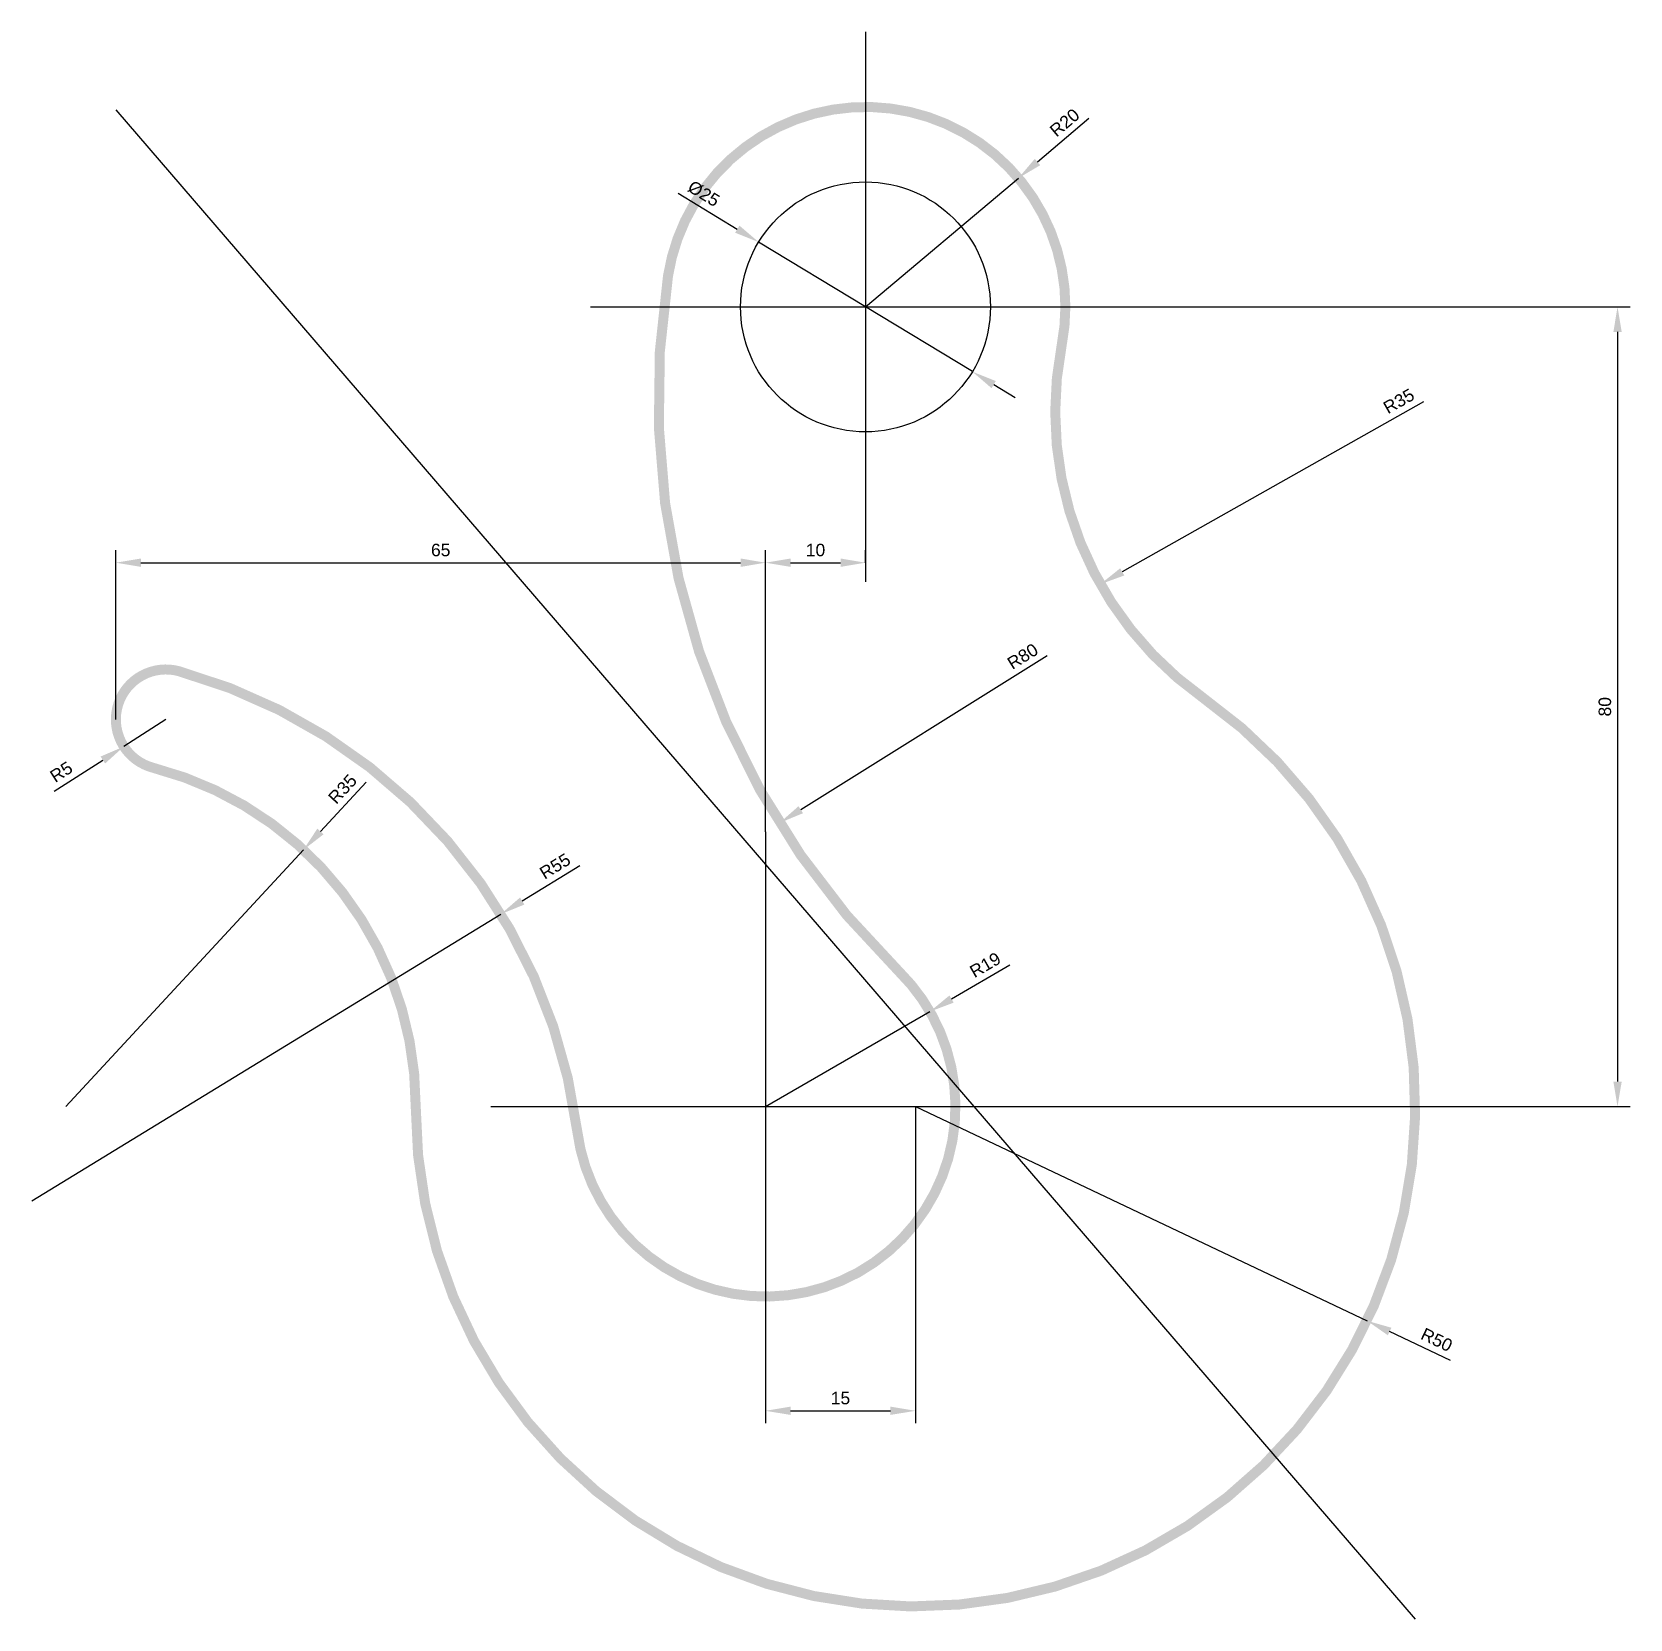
# Model space of a CAD drawing. Header units: millimetres. Extents: x -73 to 86, y -75 to 83.
import ezdxf

# ---------------------------------------------------------------- set-up
doc = ezdxf.new("R2010")
doc.units = ezdxf.units.MM
doc.layers.add('CapaCotas', color=252, linetype='Continuous')
doc.styles.get("Standard").update_dxf_attribs({"font": 'arial.ttf'})
doc.dimstyles.new('ISO-25', dxfattribs={"dimtxt": 1.25, "dimasz": 2.5, "dimexe": 1.25, "dimexo": 0, "dimtad": 1, "dimtxsty": 'Standard', "dimcen": 0, "dimadec": 0, "dimazin": 0, "dimtfac": 1, "dimtmove": 0, "dimatfit": 3, "dimfxl": 1, "dimarcsym": 0})

# ---------------------------------------------------------------- blocks, each defined once
blk = doc.blocks.new('*D1')
at = {"layer": 'CapaCotas', "color": 0, "lineweight": -2, "ltscale": 2.5, "transparency": 16777216}
for p, q in [((32.36, 74.61), (27.21, 70.27)), ((10, 55.78), (25.3, 68.66))]:
    blk.add_line(p, q, dxfattribs=at)
at = {"layer": 'CapaCotas', "color": 0, "ltscale": 2.5, "transparency": 16777216}
blk.add_solid([(26.94, 70.59), (27.48, 69.95), (25.3, 68.66)], dxfattribs=at)
at = {"layer": 'Defpoints', "color": 0, "ltscale": 2.5, "transparency": 16777216}
for p in [(25.3, 68.66), (10, 55.78)]:
    blk.add_point(p, dxfattribs=at)
at = {"layer": 'CapaCotas', "color": 0, "ltscale": 2.5, "transparency": 16777216, "insert": (29.93, 74.21), "char_height": 1.25, "attachment_point": 5, "rotation": 40.1013}
blk.add_mtext('R20', dxfattribs=at)
blk = doc.blocks.new('*D2')
at = {"layer": 'CapaCotas', "color": 0, "lineweight": -2, "ltscale": 2.5, "transparency": 16777216}
for p, q in [((-8.74, 67.14), (-2.83, 63.56)), ((20.69, 49.3), (-0.69, 62.26)), ((22.83, 48), (24.97, 46.71))]:
    blk.add_line(p, q, dxfattribs=at)
at = {"layer": 'CapaCotas', "color": 0, "ltscale": 2.5, "transparency": 16777216}
for points in [[(-2.61, 63.91), (-3.04, 63.2), (-0.69, 62.26)], [(23.04, 48.36), (22.61, 47.65), (20.69, 49.3)]]:
    blk.add_solid(points, dxfattribs=at)
at = {"layer": 'Defpoints', "color": 0, "ltscale": 2.5, "transparency": 16777216}
for p in [(-0.69, 62.26), (20.69, 49.3)]:
    blk.add_point(p, dxfattribs=at)
at = {"layer": 'CapaCotas', "color": 0, "ltscale": 2.5, "transparency": 16777216, "insert": (-6.18, 67.1), "char_height": 1.25, "attachment_point": 5, "rotation": 328.778}
blk.add_mtext('%%C25', dxfattribs=at)
blk = doc.blocks.new('*D3')
at = {"layer": 'CapaCotas', "color": 0, "lineweight": -2, "ltscale": 2.5, "transparency": 16777216}
for p, q in [((0, 3.28), (0, 31.44)), ((10, 30.19), (10, 31.44)), ((2.5, 30.19), (7.5, 30.19))]:
    blk.add_line(p, q, dxfattribs=at)
at = {"layer": 'CapaCotas', "color": 0, "ltscale": 2.5, "transparency": 16777216}
for points in [[(2.5, 30.61), (2.5, 29.77), (0, 30.19)], [(7.5, 30.61), (7.5, 29.77), (10, 30.19)]]:
    blk.add_solid(points, dxfattribs=at)
at = {"layer": 'Defpoints', "color": 0, "ltscale": 2.5, "transparency": 16777216}
for p in [(10, 30.19), (10, 30.19), (0, 3.28)]:
    blk.add_point(p, dxfattribs=at)
at = {"layer": 'CapaCotas', "color": 0, "ltscale": 2.5, "transparency": 16777216, "insert": (5, 31.45), "char_height": 1.25, "width": 4.2224, "attachment_point": 5}
blk.add_mtext('10', dxfattribs=at)
blk = doc.blocks.new('*D4')
at = {"layer": 'CapaCotas', "color": 0, "lineweight": -2, "ltscale": 2.5, "transparency": 16777216}
for p, q in [((15, -24.22), (15, -55.9)), ((0, -51.72), (0, -55.9)), ((2.5, -54.65), (12.5, -54.65))]:
    blk.add_line(p, q, dxfattribs=at)
at = {"layer": 'CapaCotas', "color": 0, "ltscale": 2.5, "transparency": 16777216}
for points in [[(2.5, -54.23), (2.5, -55.06), (0, -54.65)], [(12.5, -54.23), (12.5, -55.06), (15, -54.65)]]:
    blk.add_solid(points, dxfattribs=at)
at = {"layer": 'Defpoints', "color": 0, "ltscale": 2.5, "transparency": 16777216}
for p in [(15, -24.22), (0, -51.72), (15, -54.65)]:
    blk.add_point(p, dxfattribs=at)
at = {"layer": 'CapaCotas', "color": 0, "ltscale": 2.5, "transparency": 16777216, "insert": (7.5, -53.38), "char_height": 1.25, "attachment_point": 5}
blk.add_mtext('15', dxfattribs=at)
blk = doc.blocks.new('*D5')
at = {"layer": 'CapaCotas', "color": 0, "lineweight": -2, "ltscale": 2.5, "transparency": 16777216}
for p, q in [((-65, 14.51), (-65, 31.44)), ((0, 30.19), (0, 31.44)), ((-62.5, 30.19), (-2.5, 30.19))]:
    blk.add_line(p, q, dxfattribs=at)
at = {"layer": 'CapaCotas', "color": 0, "ltscale": 2.5, "transparency": 16777216}
for points in [[(-62.5, 30.61), (-62.5, 29.77), (-65, 30.19)], [(-2.5, 30.61), (-2.5, 29.77), (0, 30.19)]]:
    blk.add_solid(points, dxfattribs=at)
at = {"layer": 'Defpoints', "color": 0, "ltscale": 2.5, "transparency": 16777216}
for p in [(0, 30.19), (0, 30.19), (-65, 14.51)]:
    blk.add_point(p, dxfattribs=at)
at = {"layer": 'CapaCotas', "color": 0, "ltscale": 2.5, "transparency": 16777216, "insert": (-32.5, 31.45), "char_height": 1.25, "attachment_point": 5}
blk.add_mtext('65', dxfattribs=at)
blk = doc.blocks.new('*D6')
at = {"layer": 'CapaCotas', "color": 0, "lineweight": -2, "ltscale": 2.5, "transparency": 16777216}
for p, q in [((10, 55.78), (86.49, 55.78)), ((85.24, 53.28), (85.24, -21.72)), ((0, -24.22), (86.49, -24.22))]:
    blk.add_line(p, q, dxfattribs=at)
at = {"layer": 'CapaCotas', "color": 0, "ltscale": 2.5, "transparency": 16777216}
for points in [[(84.83, 53.28), (85.66, 53.28), (85.24, 55.78)], [(84.83, -21.72), (85.66, -21.72), (85.24, -24.22)]]:
    blk.add_solid(points, dxfattribs=at)
at = {"layer": 'Defpoints', "color": 0, "ltscale": 2.5, "transparency": 16777216}
for p in [(10, 55.78), (0, -24.22), (85.24, -24.22)]:
    blk.add_point(p, dxfattribs=at)
at = {"layer": 'CapaCotas', "color": 0, "ltscale": 2.5, "transparency": 16777216, "insert": (83.98, 15.78), "char_height": 1.25, "attachment_point": 5, "rotation": 90}
blk.add_mtext('80', dxfattribs=at)
blk = doc.blocks.new('*D7')
at = {"layer": 'CapaCotas', "color": 0, "lineweight": -2, "ltscale": 2.5, "transparency": 16777216}
for p, q in [((-18.59, -0.14), (-24.35, -3.66)), ((-73.4, -33.66), (-26.48, -4.96))]:
    blk.add_line(p, q, dxfattribs=at)
at = {"layer": 'CapaCotas', "color": 0, "ltscale": 2.5, "transparency": 16777216}
blk.add_solid([(-24.56, -3.3), (-24.13, -4.01), (-26.48, -4.96)], dxfattribs=at)
at = {"layer": 'Defpoints', "color": 0, "ltscale": 2.5, "transparency": 16777216}
for p in [(-26.48, -4.96), (-73.4, -33.66)]:
    blk.add_point(p, dxfattribs=at)
at = {"layer": 'CapaCotas', "color": 0, "ltscale": 2.5, "transparency": 16777216, "insert": (-21.06, -0.17), "char_height": 1.25, "attachment_point": 5, "rotation": 31.4558}
blk.add_mtext('R55', dxfattribs=at)
blk = doc.blocks.new('*D8')
at = {"layer": 'CapaCotas', "color": 0, "lineweight": -2, "ltscale": 2.5, "transparency": 16777216}
for p, q in [((-39.95, 8.25), (-44.53, 3.3)), ((-70, -24.22), (-46.23, 1.47))]:
    blk.add_line(p, q, dxfattribs=at)
at = {"layer": 'CapaCotas', "color": 0, "ltscale": 2.5, "transparency": 16777216}
blk.add_solid([(-44.84, 3.59), (-44.22, 3.02), (-46.23, 1.47)], dxfattribs=at)
at = {"layer": 'Defpoints', "color": 0, "ltscale": 2.5, "transparency": 16777216}
for p in [(-46.23, 1.47), (-70, -24.22)]:
    blk.add_point(p, dxfattribs=at)
at = {"layer": 'CapaCotas', "color": 0, "ltscale": 2.5, "transparency": 16777216, "insert": (-42.32, 7.55), "char_height": 1.25, "attachment_point": 5, "rotation": 47.2176}
blk.add_mtext('R35', dxfattribs=at)
blk = doc.blocks.new('*D9')
at = {"layer": 'CapaCotas', "color": 0, "lineweight": -2, "ltscale": 2.5, "transparency": 16777216}
for p, q in [((-60, 14.51), (-64.2, 11.8)), ((-71.16, 7.32), (-66.3, 10.45))]:
    blk.add_line(p, q, dxfattribs=at)
at = {"layer": 'CapaCotas', "color": 0, "ltscale": 2.5, "transparency": 16777216}
blk.add_solid([(-66.53, 10.8), (-66.08, 10.1), (-64.2, 11.8)], dxfattribs=at)
at = {"layer": 'Defpoints', "color": 0, "ltscale": 2.5, "transparency": 16777216}
for p in [(-60, 14.51), (-64.2, 11.8)]:
    blk.add_point(p, dxfattribs=at)
at = {"layer": 'CapaCotas', "color": 0, "ltscale": 2.5, "transparency": 16777216, "insert": (-70.46, 9.26), "char_height": 1.25, "attachment_point": 5, "rotation": 32.814}
blk.add_mtext('R5', dxfattribs=at)
blk = doc.blocks.new('*D10')
at = {"layer": 'CapaCotas', "color": 0, "lineweight": -2, "ltscale": 2.5, "transparency": 16777216}
for p, q in [((15, -24.22), (60.18, -45.64)), ((68.52, -49.6), (62.44, -46.71))]:
    blk.add_line(p, q, dxfattribs=at)
at = {"layer": 'CapaCotas', "color": 0, "ltscale": 2.5, "transparency": 16777216}
blk.add_solid([(62.62, -46.34), (62.26, -47.09), (60.18, -45.64)], dxfattribs=at)
at = {"layer": 'Defpoints', "color": 0, "ltscale": 2.5, "transparency": 16777216}
for p in [(15, -24.22), (60.18, -45.64)]:
    blk.add_point(p, dxfattribs=at)
at = {"layer": 'CapaCotas', "color": 0, "ltscale": 2.5, "transparency": 16777216, "insert": (67.15, -47.55), "char_height": 1.25, "attachment_point": 5, "rotation": 334.6333}
blk.add_mtext('R50', dxfattribs=at)
blk = doc.blocks.new('*D11')
at = {"layer": 'CapaCotas', "color": 0, "lineweight": -2, "ltscale": 2.5, "transparency": 16777216}
blk.add_line((65.83, 46.29), (35.68, 29.27), dxfattribs=at)
at = {"layer": 'CapaCotas', "color": 0, "ltscale": 2.5, "transparency": 16777216}
blk.add_solid([(35.48, 29.63), (35.89, 28.91), (33.5, 28.04)], dxfattribs=at)
at = {"layer": 'Defpoints', "color": 0, "ltscale": 2.5, "transparency": 16777216}
for p in [(63.98, 45.25), (33.5, 28.04)]:
    blk.add_point(p, dxfattribs=at)
at = {"layer": 'CapaCotas', "color": 0, "ltscale": 2.5, "transparency": 16777216, "insert": (63.36, 46.35), "char_height": 1.25, "attachment_point": 5, "rotation": 29.4452}
blk.add_mtext('R35', dxfattribs=at)
blk = doc.blocks.new('*D12')
at = {"layer": 'CapaCotas', "color": 0, "lineweight": -2, "ltscale": 2.5, "transparency": 16777216}
for p, q in [((24.45, -10.08), (18.61, -13.46)), ((0, -24.22), (16.45, -14.71))]:
    blk.add_line(p, q, dxfattribs=at)
at = {"layer": 'CapaCotas', "color": 0, "ltscale": 2.5, "transparency": 16777216}
blk.add_solid([(18.4, -13.1), (18.82, -13.82), (16.45, -14.71)], dxfattribs=at)
at = {"layer": 'Defpoints', "color": 0, "ltscale": 2.5, "transparency": 16777216}
for p in [(16.45, -14.71), (0, -24.22)]:
    blk.add_point(p, dxfattribs=at)
at = {"layer": 'CapaCotas', "color": 0, "ltscale": 2.5, "transparency": 16777216, "insert": (21.98, -10.05), "char_height": 1.25, "attachment_point": 5, "rotation": 30.0398}
blk.add_mtext('R19', dxfattribs=at)
blk = doc.blocks.new('*D13')
at = {"layer": 'CapaCotas', "color": 0, "lineweight": -2, "ltscale": 2.5, "transparency": 16777216}
blk.add_line((28.19, 20.87), (3.53, 5.48), dxfattribs=at)
at = {"layer": 'CapaCotas', "color": 0, "ltscale": 2.5, "transparency": 16777216}
blk.add_solid([(3.3, 5.83), (3.75, 5.13), (1.4, 4.16)], dxfattribs=at)
at = {"layer": 'Defpoints', "color": 0, "ltscale": 2.5, "transparency": 16777216}
for p in [(69.28, 46.5), (1.4, 4.16)]:
    blk.add_point(p, dxfattribs=at)
at = {"layer": 'CapaCotas', "color": 0, "ltscale": 2.5, "transparency": 16777216, "insert": (25.73, 20.82), "char_height": 1.25, "attachment_point": 5, "rotation": 31.9593}
blk.add_mtext('R80', dxfattribs=at)

msp = doc.modelspace()

# ---------------------------------------------------------------- linework, layer by layer
at = {"ltscale": 2.5, "const_width": 1}
msp.add_lwpolyline([(-35, -24.22, 1.6449061), (43.813, 16.643, -0.2955124), (29.63, 51.95, 1.0188885), (-9.759, 58.873, 0.2423258), (13.296, -10.647, -1.4053133), (-18.845, -26.645, 0.3015825), (-58.66, 19.327, 1.0093104), (-61.25, 9.669, -0.3419987)], format="xyb", close=True, dxfattribs=at)
at = {"ltscale": 2.5}
msp.add_circle((10, 55.78), 12.5, dxfattribs=at)
at = {"layer": 'CapaCotas', "ltscale": 2.5}
for p, q in [((10, 83.28), (10, 28.28)), ((-65, 75.478), (65, -75.478)), ((-17.5, 55.78), (37.5, 55.78)), ((0, 3.28), (0, -51.72)), ((-27.5, -24.22), (27.5, -24.22))]:
    msp.add_line(p, q, dxfattribs=at)

# ---------------------------------------------------------------- dimensions: what is measured, and where the dimension line sits
for center, mpoint, text, picture, middle in [((10, 55.78), (25.298, 68.663), 'R20', '*D1', (29.928, 74.213)), ((-60, 14.51), (-64.202, 11.8), 'R5', '*D9', (-70.464, 9.263)), ((-70, -24.22), (-46.227, 1.468), 'R35', '*D8', (-42.317, 7.554)), ((-73.395, -33.663), (-26.478, -4.961), 'R55', '*D7', (-21.059, -0.169)), ((0, -24.22), (16.448, -14.709), 'R19', '*D12', (21.979, -10.051)), ((15, -24.22), (60.179, -45.641), 'R50', '*D10', (67.151, -47.548))]:
    dim = msp.add_radius_dim(center=center, mpoint=mpoint, text=text, dimstyle='ISO-25', dxfattribs=at)
    dim.commit()
    dim.dimension.update_dxf_attribs({"geometry": picture, "text_midpoint": middle})
dim = msp.add_diameter_dim_2p(p1=(20.69, 49.3), p2=(-0.69, 62.259), text='%%C25', dimstyle='ISO-25', dxfattribs=at)
dim.commit()
dim.dimension.update_dxf_attribs({"geometry": '*D2', "text_midpoint": (-6.178, 67.104)})
dim = msp.add_linear_dim(base=(85.244, -24.22), p1=(10, 55.78), p2=(0, -24.22), angle=90, text='80', dimstyle='ISO-25', dxfattribs=at)
dim.commit()
dim.dimension.update_dxf_attribs({"geometry": '*D6', "text_midpoint": (83.98, 15.78)})
for center, mpoint, text, picture, middle in [((69.278, 46.501), (1.404, 4.156), 'R80', '*D13', (26.399, 19.75)), ((63.982, 45.248), (33.503, 28.042), 'R35', '*D11', (63.982, 45.248))]:
    dim = msp.add_radius_dim(center=center, mpoint=mpoint, text=text, dimstyle='ISO-25', dxfattribs=at)
    dim.commit()
    dim.dimension.update_dxf_attribs({"geometry": picture, "text_midpoint": middle, "dimtype": 164})
for base, p1, p2, text, picture, middle in [((0, 30.191), (-65, 14.51), (0, 30.191), '65', '*D5', (-32.5, 31.454)), ((10, 30.191), (0, 3.28), (10, 30.191), '10', '*D3', (5, 31.454)), ((15, -54.646), (0, -51.72), (15, -24.22), '15', '*D4', (7.5, -53.382))]:
    dim = msp.add_linear_dim(base=base, p1=p1, p2=p2, text=text, dimstyle='ISO-25', dxfattribs=at)
    dim.commit()
    dim.dimension.update_dxf_attribs({"geometry": picture, "text_midpoint": middle})

doc.saveas('drawing.dxf')
